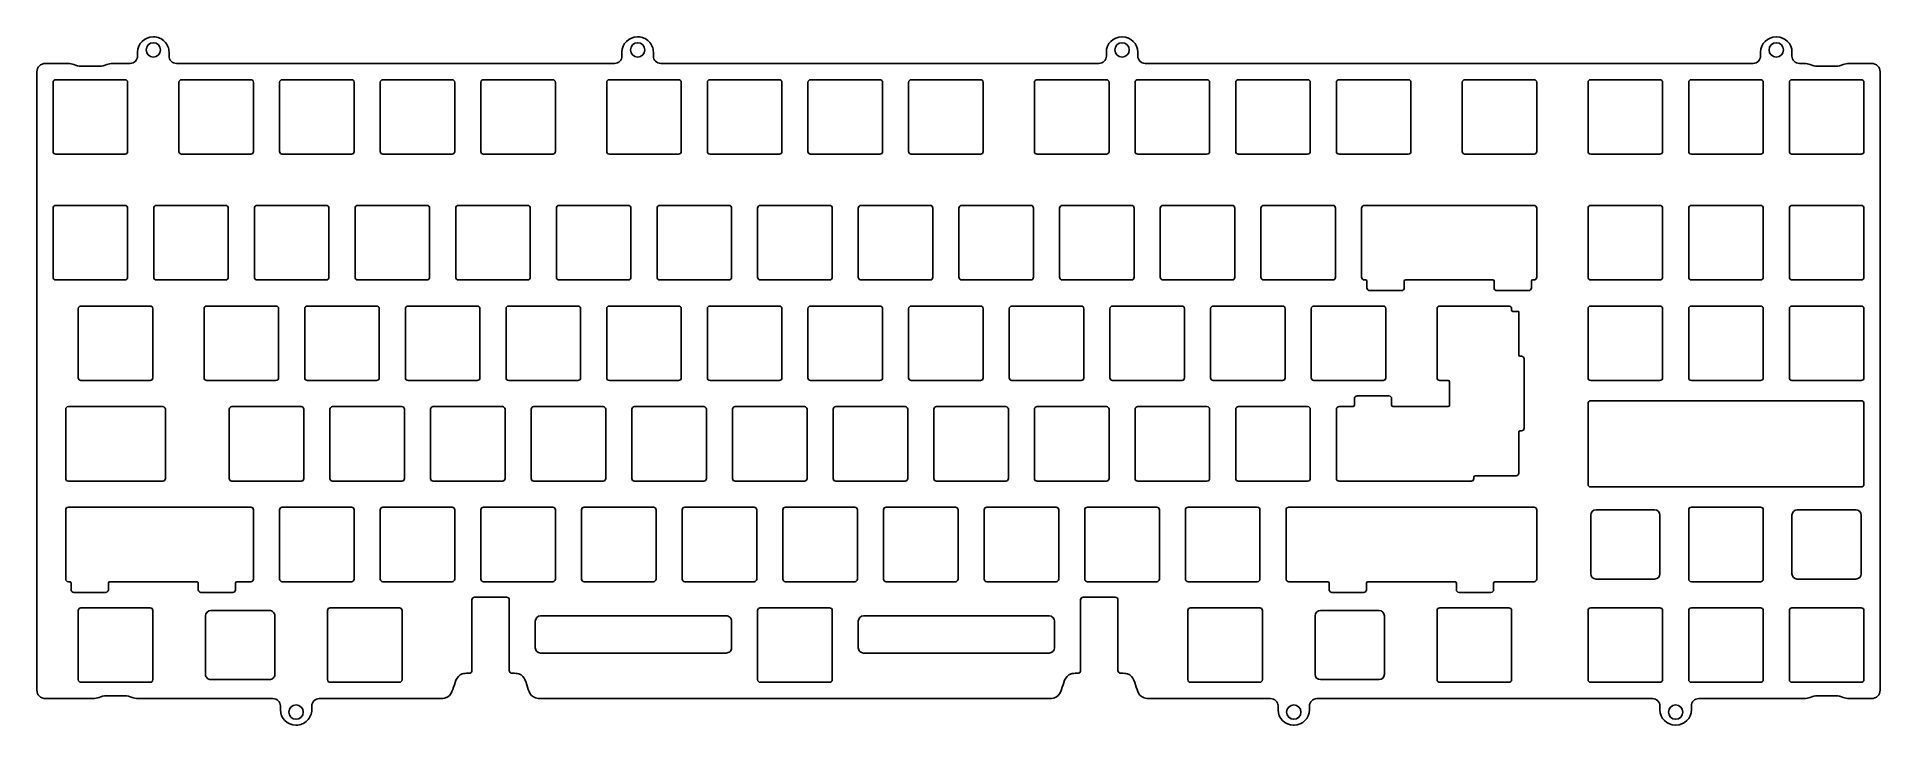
# Model space of a CAD drawing. Extents: x -30 to 316, y -117 to 12.
import ezdxf

# ---------------------------------------------------------------- set-up
doc = ezdxf.new("R2010")
doc.units = 0
doc.layers.add('BLACK', color=7, linetype='CONTINUOUS')

msp = doc.modelspace()

# ---------------------------------------------------------------- linework, layer by layer
at = {"layer": 'BLACK', "linetype": 'CONTINUOUS'}
for p, q in [((-8.2875, 11.925), (-8.1875, 11.925)), ((82.6688, 11.925), (82.7687, 11.925)), ((173.625, 11.925), (173.725, 11.925)), ((296.475, 11.925), (296.575, 11.925)), ((-28.5, 6.925), (-24.2676, 6.925)), ((-15.8324, 6.925), (-12.5875, 6.925)), ((-11.1875, 8.325), (-11.1875, 9.025)), ((-5.2875, 9.025), (-5.2875, 8.325)), ((-3.8875, 6.925), (78.3687, 6.925)), ((79.7687, 8.325), (79.7687, 9.025)), ((85.6688, 9.025), (85.6688, 8.325)), ((87.0687, 6.925), (169.325, 6.925)), ((170.725, 8.325), (170.725, 9.025)), ((176.625, 9.025), (176.625, 8.325)), ((178.025, 6.925), (292.175, 6.925)), ((293.575, 8.325), (293.575, 9.025)), ((299.475, 9.025), (299.475, 8.325)), ((300.875, 6.925), (301.757, 6.925)), ((310.193, 6.925), (314.425, 6.925)), ((-30.1, -110.8), (-30.1, 5.325)), ((-13.55, 3.875), (-26.55, 3.875)), ((-18.3124, 6.425), (-21.7876, 6.425)), ((10.075, 3.875), (-2.925, 3.875)), ((28.975, 3.875), (15.975, 3.875)), ((47.875, 3.875), (34.875, 3.875)), ((66.775, 3.875), (53.775, 3.875)), ((90.4, 3.875), (77.4, 3.875)), ((109.3, 3.875), (96.3, 3.875)), ((128.2, 3.875), (115.2, 3.875)), ((147.1, 3.875), (134.1, 3.875)), ((170.725, 3.875), (157.725, 3.875)), ((189.625, 3.875), (176.625, 3.875)), ((208.525, 3.875), (195.525, 3.875)), ((227.425, 3.875), (214.425, 3.875)), ((251.05, 3.875), (238.05, 3.875)), ((274.675, 3.875), (261.675, 3.875)), ((293.575, 3.875), (280.575, 3.875)), ((312.475, 3.875), (299.475, 3.875)), ((307.713, 6.425), (304.237, 6.425)), ((316.025, 5.325), (316.025, -110.8)), ((-27.05, 3.375), (-27.05, -9.625)), ((-13.05, -9.625), (-13.05, 3.375)), ((-3.425, 3.375), (-3.425, -9.625)), ((10.575, -9.625), (10.575, 3.375)), ((15.475, 3.375), (15.475, -9.625)), ((29.475, -9.625), (29.475, 3.375)), ((34.375, 3.375), (34.375, -9.625)), ((48.375, -9.625), (48.375, 3.375)), ((53.275, 3.375), (53.275, -9.625)), ((67.275, -9.625), (67.275, 3.375)), ((76.9, 3.375), (76.9, -9.625)), ((90.9, -9.625), (90.9, 3.375)), ((95.8, 3.375), (95.8, -9.625)), ((109.8, -9.625), (109.8, 3.375)), ((114.7, 3.375), (114.7, -9.625)), ((128.7, -9.625), (128.7, 3.375)), ((133.6, 3.375), (133.6, -9.625)), ((147.6, -9.625), (147.6, 3.375)), ((157.225, 3.375), (157.225, -9.625)), ((171.225, -9.625), (171.225, 3.375)), ((176.125, 3.375), (176.125, -9.625)), ((190.125, -9.625), (190.125, 3.375)), ((195.025, 3.375), (195.025, -9.625)), ((209.025, -9.625), (209.025, 3.375)), ((213.925, 3.375), (213.925, -9.625)), ((227.925, -9.625), (227.925, 3.375)), ((237.55, 3.375), (237.55, -9.625)), ((251.55, -9.625), (251.55, 3.375)), ((261.175, 3.375), (261.175, -9.625)), ((275.175, -9.625), (275.175, 3.375)), ((280.075, 3.375), (280.075, -9.625)), ((294.075, -9.625), (294.075, 3.375)), ((298.975, 3.375), (298.975, -9.625)), ((312.975, -9.625), (312.975, 3.375)), ((-26.55, -10.125), (-13.55, -10.125)), ((-2.925, -10.125), (10.075, -10.125)), ((15.975, -10.125), (28.975, -10.125)), ((34.875, -10.125), (47.875, -10.125)), ((53.775, -10.125), (66.775, -10.125)), ((77.4, -10.125), (90.4, -10.125)), ((96.3, -10.125), (109.3, -10.125)), ((115.2, -10.125), (128.2, -10.125)), ((134.1, -10.125), (147.1, -10.125)), ((157.725, -10.125), (170.725, -10.125)), ((176.625, -10.125), (189.625, -10.125)), ((195.525, -10.125), (208.525, -10.125)), ((214.425, -10.125), (227.425, -10.125)), ((238.05, -10.125), (251.05, -10.125)), ((261.675, -10.125), (274.675, -10.125)), ((280.575, -10.125), (293.575, -10.125)), ((299.475, -10.125), (312.475, -10.125)), ((-27.05, -20.25), (-27.05, -33.25)), ((-13.55, -19.75), (-26.55, -19.75)), ((-13.05, -33.25), (-13.05, -20.25)), ((-8.15, -20.25), (-8.15, -33.25)), ((5.35, -19.75), (-7.65, -19.75)), ((5.85, -33.25), (5.85, -20.25)), ((10.75, -20.25), (10.75, -33.25)), ((24.25, -19.75), (11.25, -19.75)), ((24.75, -33.25), (24.75, -20.25)), ((29.65, -20.25), (29.65, -33.25)), ((43.15, -19.75), (30.15, -19.75)), ((43.65, -33.25), (43.65, -20.25)), ((48.55, -20.25), (48.55, -33.25)), ((62.05, -19.75), (49.05, -19.75)), ((62.55, -33.25), (62.55, -20.25)), ((67.45, -20.25), (67.45, -33.25)), ((80.95, -19.75), (67.95, -19.75)), ((81.45, -33.25), (81.45, -20.25)), ((86.35, -20.25), (86.35, -33.25)), ((99.85, -19.75), (86.85, -19.75)), ((100.35, -33.25), (100.35, -20.25)), ((105.25, -20.25), (105.25, -33.25)), ((118.75, -19.75), (105.75, -19.75)), ((119.25, -33.25), (119.25, -20.25)), ((124.15, -20.25), (124.15, -33.25)), ((137.65, -19.75), (124.65, -19.75)), ((138.15, -33.25), (138.15, -20.25)), ((143.05, -20.25), (143.05, -33.25)), ((156.55, -19.75), (143.55, -19.75)), ((157.05, -33.25), (157.05, -20.25)), ((161.95, -20.25), (161.95, -33.25)), ((175.45, -19.75), (162.45, -19.75)), ((175.95, -33.25), (175.95, -20.25)), ((180.85, -20.25), (180.85, -33.25)), ((194.35, -19.75), (181.35, -19.75)), ((194.85, -33.25), (194.85, -20.25)), ((199.75, -20.25), (199.75, -33.25)), ((213.25, -19.75), (200.25, -19.75)), ((213.75, -33.25), (213.75, -20.25)), ((218.65, -20.25), (218.65, -33.25)), ((251.05, -19.75), (219.15, -19.75)), ((251.55, -20.25), (251.55, -33.25)), ((261.175, -20.25), (261.175, -33.25)), ((274.675, -19.75), (261.675, -19.75)), ((275.175, -33.25), (275.175, -20.25)), ((280.075, -20.25), (280.075, -33.25)), ((293.575, -19.75), (280.575, -19.75)), ((294.075, -33.25), (294.075, -20.25)), ((298.975, -20.25), (298.975, -33.25)), ((312.475, -19.75), (299.475, -19.75)), ((312.975, -33.25), (312.975, -20.25)), ((-26.55, -33.75), (-13.55, -33.75)), ((-7.65, -33.75), (5.35, -33.75)), ((11.25, -33.75), (24.25, -33.75)), ((30.15, -33.75), (43.15, -33.75)), ((49.05, -33.75), (62.05, -33.75)), ((67.95, -33.75), (80.95, -33.75)), ((86.85, -33.75), (99.85, -33.75)), ((105.75, -33.75), (118.75, -33.75)), ((124.65, -33.75), (137.65, -33.75)), ((143.55, -33.75), (156.55, -33.75)), ((162.45, -33.75), (175.45, -33.75)), ((181.35, -33.75), (194.35, -33.75)), ((200.25, -33.75), (213.25, -33.75)), ((219.15, -33.75), (219.412, -33.75)), ((219.662, -34), (219.662, -35.25)), ((226.662, -34), (226.662, -35.25)), ((226.912, -33.75), (243.288, -33.75)), ((243.538, -34), (243.538, -35.25)), ((250.538, -34), (250.538, -35.25)), ((250.788, -33.75), (251.05, -33.75)), ((261.675, -33.75), (274.675, -33.75)), ((280.575, -33.75), (293.575, -33.75)), ((299.475, -33.75), (312.475, -33.75)), ((220.162, -35.75), (226.162, -35.75)), ((244.038, -35.75), (250.038, -35.75)), ((-22.325, -39.15), (-22.325, -52.15)), ((-8.825, -38.65), (-21.825, -38.65)), ((-8.325, -52.15), (-8.325, -39.15)), ((1.3, -39.15), (1.3, -52.15)), ((14.8, -38.65), (1.8, -38.65)), ((15.3, -52.15), (15.3, -39.15)), ((20.2, -39.15), (20.2, -52.15)), ((33.7, -38.65), (20.7, -38.65)), ((34.2, -52.15), (34.2, -39.15)), ((39.1, -39.15), (39.1, -52.15)), ((52.6, -38.65), (39.6, -38.65)), ((53.1, -52.15), (53.1, -39.15)), ((58, -39.15), (58, -52.15)), ((71.5, -38.65), (58.5, -38.65)), ((72, -52.15), (72, -39.15)), ((76.9, -39.15), (76.9, -52.15)), ((90.4, -38.65), (77.4, -38.65)), ((90.9, -52.15), (90.9, -39.15)), ((95.8, -39.15), (95.8, -52.15)), ((109.3, -38.65), (96.3, -38.65)), ((109.8, -52.15), (109.8, -39.15)), ((114.7, -39.15), (114.7, -52.15)), ((128.2, -38.65), (115.2, -38.65)), ((128.7, -52.15), (128.7, -39.15)), ((133.6, -39.15), (133.6, -52.15)), ((147.1, -38.65), (134.1, -38.65)), ((147.6, -52.15), (147.6, -39.15)), ((152.5, -39.15), (152.5, -52.15)), ((166, -38.65), (153, -38.65)), ((166.5, -52.15), (166.5, -39.15)), ((171.4, -39.15), (171.4, -52.15)), ((184.9, -38.65), (171.9, -38.65)), ((185.4, -52.15), (185.4, -39.15)), ((190.3, -39.15), (190.3, -52.15)), ((203.8, -38.65), (190.8, -38.65)), ((204.3, -52.15), (204.3, -39.15)), ((209.2, -39.15), (209.2, -52.15)), ((222.7, -38.65), (209.7, -38.65)), ((223.2, -52.15), (223.2, -39.15)), ((232.825, -39.15), (232.825, -52.15)), ((246.325, -38.65), (233.325, -38.65)), ((246.825, -39.412), (246.825, -39.15)), ((248.188, -39.662), (247.075, -39.662)), ((248.188, -47.85), (248.188, -39.662)), ((261.175, -39.15), (261.175, -52.15)), ((274.675, -38.65), (261.675, -38.65)), ((275.175, -52.15), (275.175, -39.15)), ((280.075, -39.15), (280.075, -52.15)), ((293.575, -38.65), (280.575, -38.65)), ((294.075, -52.15), (294.075, -39.15)), ((298.975, -39.15), (298.975, -52.15)), ((312.475, -38.65), (299.475, -38.65)), ((312.975, -52.15), (312.975, -39.15)), ((248.688, -48.1), (248.438, -48.1)), ((249.188, -61.6), (249.188, -48.6)), ((-21.825, -52.65), (-8.825, -52.65)), ((1.8, -52.65), (14.8, -52.65)), ((20.7, -52.65), (33.7, -52.65)), ((39.6, -52.65), (52.6, -52.65)), ((58.5, -52.65), (71.5, -52.65)), ((77.4, -52.65), (90.4, -52.65)), ((96.3, -52.65), (109.3, -52.65)), ((115.2, -52.65), (128.2, -52.65)), ((134.1, -52.65), (147.1, -52.65)), ((153, -52.65), (166, -52.65)), ((171.9, -52.65), (184.9, -52.65)), ((190.8, -52.65), (203.8, -52.65)), ((209.7, -52.65), (222.7, -52.65)), ((233.325, -52.65), (234.938, -52.65)), ((235.188, -52.9), (235.188, -57.3)), ((261.675, -52.65), (274.675, -52.65)), ((280.575, -52.65), (293.575, -52.65)), ((299.475, -52.65), (312.475, -52.65)), ((-24.6875, -58.05), (-24.6875, -71.05)), ((-6.4625, -57.55), (-24.1875, -57.55)), ((-5.9625, -71.05), (-5.9625, -58.05)), ((6.025, -58.05), (6.025, -71.05)), ((19.525, -57.55), (6.525, -57.55)), ((20.025, -71.05), (20.025, -58.05)), ((24.925, -58.05), (24.925, -71.05)), ((38.425, -57.55), (25.425, -57.55)), ((38.925, -71.05), (38.925, -58.05)), ((43.825, -58.05), (43.825, -71.05)), ((57.325, -57.55), (44.325, -57.55)), ((57.825, -71.05), (57.825, -58.05)), ((62.725, -58.05), (62.725, -71.05)), ((76.225, -57.55), (63.225, -57.55)), ((76.725, -71.05), (76.725, -58.05)), ((81.625, -58.05), (81.625, -71.05)), ((95.125, -57.55), (82.125, -57.55)), ((95.625, -71.05), (95.625, -58.05)), ((100.525, -58.05), (100.525, -71.05)), ((114.025, -57.55), (101.025, -57.55)), ((114.525, -71.05), (114.525, -58.05)), ((119.425, -58.05), (119.425, -71.05)), ((132.925, -57.55), (119.925, -57.55)), ((133.425, -71.05), (133.425, -58.05)), ((138.325, -58.05), (138.325, -71.05)), ((151.825, -57.55), (138.825, -57.55)), ((152.325, -71.05), (152.325, -58.05)), ((157.225, -58.05), (157.225, -71.05)), ((170.725, -57.55), (157.725, -57.55)), ((171.225, -71.05), (171.225, -58.05)), ((176.125, -58.05), (176.125, -71.05)), ((189.625, -57.55), (176.625, -57.55)), ((190.125, -71.05), (190.125, -58.05)), ((195.025, -58.05), (195.025, -71.05)), ((208.525, -57.55), (195.525, -57.55)), ((209.025, -71.05), (209.025, -58.05)), ((213.925, -58.05), (213.925, -71.05)), ((217.049, -57.55), (214.425, -57.55)), ((217.299, -57.3), (217.299, -56.05)), ((223.799, -55.55), (217.799, -55.55)), ((224.299, -57.3), (224.299, -56.05)), ((234.938, -57.55), (224.549, -57.55)), ((261.175, -56.95), (261.175, -72.15)), ((261.675, -56.45), (312.475, -56.45)), ((312.975, -56.95), (312.975, -72.15)), ((248.438, -62.1), (248.688, -62.1)), ((248.188, -70.038), (248.188, -62.35)), ((-24.1875, -71.55), (-6.4625, -71.55)), ((6.525, -71.55), (19.525, -71.55)), ((25.425, -71.55), (38.425, -71.55)), ((44.325, -71.55), (57.325, -71.55)), ((63.225, -71.55), (76.225, -71.55)), ((82.125, -71.55), (95.125, -71.55)), ((101.025, -71.55), (114.025, -71.55)), ((119.925, -71.55), (132.925, -71.55)), ((138.825, -71.55), (151.825, -71.55)), ((157.725, -71.55), (170.725, -71.55)), ((176.625, -71.55), (189.625, -71.55)), ((195.525, -71.55), (208.525, -71.55)), ((214.425, -71.55), (239.237, -71.55)), ((239.737, -71.05), (239.737, -70.8)), ((247.675, -70.55), (239.987, -70.55)), ((261.675, -72.65), (312.475, -72.65)), ((-24.6875, -76.95), (-24.6875, -89.95)), ((10.075, -76.45), (-24.1875, -76.45)), ((10.575, -89.95), (10.575, -76.95)), ((15.475, -76.95), (15.475, -89.95)), ((28.975, -76.45), (15.975, -76.45)), ((29.475, -89.95), (29.475, -76.95)), ((34.375, -76.95), (34.375, -89.95)), ((47.875, -76.45), (34.875, -76.45)), ((48.375, -89.95), (48.375, -76.95)), ((53.275, -76.95), (53.275, -89.95)), ((66.775, -76.45), (53.775, -76.45)), ((67.275, -89.95), (67.275, -76.95)), ((72.175, -76.95), (72.175, -89.95)), ((85.675, -76.45), (72.675, -76.45)), ((86.175, -89.95), (86.175, -76.95)), ((91.075, -76.95), (91.075, -89.95)), ((104.575, -76.45), (91.575, -76.45)), ((105.075, -89.95), (105.075, -76.95)), ((109.975, -76.95), (109.975, -89.95)), ((123.475, -76.45), (110.475, -76.45)), ((123.975, -89.95), (123.975, -76.95)), ((128.875, -76.95), (128.875, -89.95)), ((142.375, -76.45), (129.375, -76.45)), ((142.875, -89.95), (142.875, -76.95)), ((147.775, -76.95), (147.775, -89.95)), ((161.275, -76.45), (148.275, -76.45)), ((161.775, -89.95), (161.775, -76.95)), ((166.675, -76.95), (166.675, -89.95)), ((180.175, -76.45), (167.175, -76.45)), ((180.675, -89.95), (180.675, -76.95)), ((185.575, -76.95), (185.575, -89.95)), ((199.075, -76.45), (186.075, -76.45)), ((199.575, -89.95), (199.575, -76.95)), ((204.475, -76.95), (204.475, -89.95)), ((204.975, -76.45), (251.05, -76.45)), ((251.55, -76.95), (251.55, -89.95)), ((261.675, -77.95), (261.675, -88.95)), ((273.675, -76.95), (262.675, -76.95)), ((274.675, -77.95), (274.675, -88.95)), ((280.075, -76.95), (280.075, -89.95)), ((293.575, -76.45), (280.575, -76.45)), ((294.075, -89.95), (294.075, -76.95)), ((299.475, -77.95), (299.475, -88.95)), ((311.475, -76.95), (300.475, -76.95)), ((312.475, -77.95), (312.475, -88.95)), ((273.675, -89.95), (262.675, -89.95)), ((311.475, -89.95), (300.475, -89.95)), ((-24.1875, -90.45), (-23.9255, -90.45)), ((-23.6755, -90.7), (-23.6755, -91.95)), ((-23.1755, -92.45), (-17.1755, -92.45)), ((-16.6755, -90.7), (-16.6755, -91.95)), ((-16.4255, -90.45), (-0.0495, -90.45)), ((0.2005, -90.7), (0.2005, -91.95)), ((0.7005, -92.45), (6.7005, -92.45)), ((7.2005, -90.7), (7.2005, -91.95)), ((7.4505, -90.45), (10.075, -90.45)), ((15.975, -90.45), (28.975, -90.45)), ((34.875, -90.45), (47.875, -90.45)), ((58.1, -93.35), (52.1, -93.35)), ((53.775, -90.45), (66.775, -90.45)), ((72.675, -90.45), (85.675, -90.45)), ((91.575, -90.45), (104.575, -90.45)), ((110.475, -90.45), (123.475, -90.45)), ((129.375, -90.45), (142.375, -90.45)), ((148.275, -90.45), (161.275, -90.45)), ((172.4, -93.35), (166.4, -93.35)), ((167.175, -90.45), (180.175, -90.45)), ((186.075, -90.45), (199.075, -90.45)), ((204.975, -90.45), (212.325, -90.45)), ((212.575, -90.7), (212.575, -91.95)), ((213.075, -92.45), (219.075, -92.45)), ((219.575, -90.7), (219.575, -91.95)), ((219.825, -90.45), (236.2, -90.45)), ((236.45, -90.7), (236.45, -91.95)), ((236.95, -92.45), (242.95, -92.45)), ((243.45, -90.7), (243.45, -91.95)), ((243.7, -90.45), (251.05, -90.45)), ((280.575, -90.45), (293.575, -90.45)), ((-22.325, -95.85), (-22.325, -108.85)), ((-8.825, -95.35), (-21.825, -95.35)), ((-8.325, -108.85), (-8.325, -95.85)), ((1.575, -96.85), (1.575, -107.85)), ((2.575, -95.85), (13.575, -95.85)), ((14.575, -96.85), (14.575, -107.85)), ((24.475, -95.85), (24.475, -108.85)), ((37.975, -95.35), (24.975, -95.35)), ((38.475, -108.85), (38.475, -95.85)), ((51.6, -107.15), (51.6, -93.85)), ((58.6, -107.15), (58.6, -93.85)), ((64.5, -96.85), (99.35, -96.85)), ((105.25, -95.85), (105.25, -108.85)), ((118.75, -95.35), (105.75, -95.35)), ((119.25, -108.85), (119.25, -95.85)), ((160, -96.85), (125.15, -96.85)), ((165.9, -107.15), (165.9, -93.85)), ((172.9, -107.15), (172.9, -93.85)), ((186.025, -95.85), (186.025, -108.85)), ((199.525, -95.35), (186.525, -95.35)), ((200.025, -108.85), (200.025, -95.85)), ((209.925, -96.85), (209.925, -107.85)), ((210.925, -95.85), (221.925, -95.85)), ((222.925, -96.85), (222.925, -107.85)), ((232.825, -95.85), (232.825, -108.85)), ((246.325, -95.35), (233.325, -95.35)), ((246.825, -108.85), (246.825, -95.85)), ((261.175, -95.85), (261.175, -108.85)), ((274.675, -95.35), (261.675, -95.35)), ((275.175, -108.85), (275.175, -95.85)), ((280.075, -95.85), (280.075, -108.85)), ((293.575, -95.35), (280.575, -95.35)), ((294.075, -108.85), (294.075, -95.85)), ((298.975, -95.85), (298.975, -108.85)), ((312.475, -95.35), (299.475, -95.35)), ((312.975, -108.85), (312.975, -95.85)), ((63.5, -97.85), (63.5, -102.85)), ((100.35, -97.85), (100.35, -102.85)), ((124.15, -97.85), (124.15, -102.85)), ((161, -97.85), (161, -102.85)), ((64.5, -103.85), (99.35, -103.85)), ((160, -103.85), (125.15, -103.85)), ((-21.825, -109.35), (-8.825, -109.35)), ((2.575, -108.85), (13.575, -108.85)), ((24.975, -109.35), (37.975, -109.35)), ((47.8529, -111.102), (48.0171, -110.685)), ((48.0171, -110.685), (48.1583, -110.247)), ((48.1583, -110.247), (48.2917, -109.803)), ((48.2917, -109.803), (48.4329, -109.365)), ((48.4329, -109.365), (48.5971, -108.948)), ((48.5971, -108.948), (48.7998, -108.566)), ((48.7998, -108.566), (49.0563, -108.232)), ((49.0563, -108.232), (49.382, -107.962)), ((49.382, -107.962), (49.7923, -107.767)), ((49.7923, -107.767), (50.034, -107.703)), ((50.034, -107.703), (50.3026, -107.664)), ((50.3026, -107.664), (50.6, -107.65)), ((50.6, -107.65), (51.1, -107.65)), ((59.1, -107.65), (59.6, -107.65)), ((59.8974, -107.664), (59.6, -107.65)), ((60.166, -107.703), (59.8974, -107.664)), ((60.4077, -107.767), (60.166, -107.703)), ((60.818, -107.962), (60.4077, -107.767)), ((61.1437, -108.232), (60.818, -107.962)), ((61.4002, -108.566), (61.1437, -108.232)), ((61.6029, -108.948), (61.4002, -108.566)), ((61.7671, -109.365), (61.6029, -108.948)), ((61.9083, -109.803), (61.7671, -109.365)), ((62.0417, -110.247), (61.9083, -109.803)), ((62.1829, -110.685), (62.0417, -110.247)), ((62.3471, -111.102), (62.1829, -110.685)), ((105.75, -109.35), (118.75, -109.35)), ((162.153, -111.102), (162.317, -110.685)), ((162.317, -110.685), (162.458, -110.247)), ((162.458, -110.247), (162.592, -109.803)), ((162.592, -109.803), (162.733, -109.365)), ((162.733, -109.365), (162.897, -108.948)), ((162.897, -108.948), (163.1, -108.566)), ((163.1, -108.566), (163.356, -108.232)), ((163.356, -108.232), (163.682, -107.962)), ((163.682, -107.962), (164.092, -107.767)), ((164.092, -107.767), (164.334, -107.703)), ((164.334, -107.703), (164.603, -107.664)), ((164.603, -107.664), (164.9, -107.65)), ((165.4, -107.65), (164.9, -107.65)), ((173.9, -107.65), (173.4, -107.65)), ((174.197, -107.664), (173.9, -107.65)), ((174.466, -107.703), (174.197, -107.664)), ((174.708, -107.767), (174.466, -107.703)), ((175.118, -107.962), (174.708, -107.767)), ((175.444, -108.232), (175.118, -107.962)), ((175.7, -108.566), (175.444, -108.232)), ((175.903, -108.948), (175.7, -108.566)), ((176.067, -109.365), (175.903, -108.948)), ((176.208, -109.803), (176.067, -109.365)), ((176.342, -110.247), (176.208, -109.803)), ((176.483, -110.685), (176.342, -110.247)), ((176.647, -111.102), (176.483, -110.685)), ((186.525, -109.35), (199.525, -109.35)), ((210.925, -108.85), (221.925, -108.85)), ((233.325, -109.35), (246.325, -109.35)), ((261.675, -109.35), (274.675, -109.35)), ((280.575, -109.35), (293.575, -109.35)), ((299.475, -109.35), (312.475, -109.35)), ((-19.5426, -112.4), (-28.5, -112.4)), ((-17.0626, -111.9), (-13.5874, -111.9)), ((14.225, -112.4), (-11.1074, -112.4)), ((15.625, -114.5), (15.625, -113.8)), ((21.525, -113.8), (21.525, -114.5)), ((45.85, -112.4), (22.925, -112.4)), ((45.85, -112.4), (46.1474, -112.386)), ((46.1474, -112.386), (46.416, -112.347)), ((46.416, -112.347), (46.6577, -112.283)), ((46.6577, -112.283), (47.068, -112.088)), ((47.068, -112.088), (47.3937, -111.818)), ((47.3937, -111.818), (47.6502, -111.484)), ((47.6502, -111.484), (47.8529, -111.102)), ((62.5498, -111.484), (62.3471, -111.102)), ((62.8063, -111.818), (62.5498, -111.484)), ((63.132, -112.088), (62.8063, -111.818)), ((63.5423, -112.283), (63.132, -112.088)), ((63.784, -112.347), (63.5423, -112.283)), ((64.0526, -112.386), (63.784, -112.347)), ((64.35, -112.4), (64.0526, -112.386)), ((160.15, -112.4), (64.35, -112.4)), ((160.15, -112.4), (160.447, -112.386)), ((160.447, -112.386), (160.716, -112.347)), ((160.716, -112.347), (160.958, -112.283)), ((160.958, -112.283), (161.368, -112.088)), ((161.368, -112.088), (161.694, -111.818)), ((161.694, -111.818), (161.95, -111.484)), ((161.95, -111.484), (162.153, -111.102)), ((176.85, -111.484), (176.647, -111.102)), ((177.106, -111.818), (176.85, -111.484)), ((177.432, -112.088), (177.106, -111.818)), ((177.842, -112.283), (177.432, -112.088)), ((178.084, -112.347), (177.842, -112.283)), ((178.353, -112.386), (178.084, -112.347)), ((178.65, -112.4), (178.353, -112.386)), ((201.575, -112.4), (178.65, -112.4)), ((202.975, -114.5), (202.975, -113.8)), ((208.875, -113.8), (208.875, -114.5)), ((273.275, -112.4), (210.275, -112.4)), ((274.675, -114.5), (274.675, -113.8)), ((280.575, -113.8), (280.575, -114.5)), ((301.757, -112.4), (281.975, -112.4)), ((304.237, -111.9), (307.713, -111.9)), ((314.425, -112.4), (310.193, -112.4)), ((18.625, -117.4), (18.525, -117.4)), ((205.975, -117.4), (205.875, -117.4)), ((277.675, -117.4), (277.575, -117.4))]:
    msp.add_line(p, q, dxfattribs=at)
at = {"layer": 'BLACK'}
for centre in [(-8.2375, 9.475), (82.7188, 9.475), (173.675, 9.475), (296.525, 9.475), (18.575, -114.95), (205.925, -114.95), (277.625, -114.95)]:
    msp.add_circle(centre, 1.35, dxfattribs=at)
for centre, radius, start, end in [((-8.2875, 9.025), 2.9, -270, -180), ((-8.1875, 9.025), 2.9, -0.00002, 90), ((82.6687, 9.025), 2.9, -270, -180), ((82.7688, 9.025), 2.9, -0.00002, 90), ((173.625, 9.025), 2.9, 90, 180), ((173.725, 9.025), 2.9, 0, 90), ((296.475, 9.025), 2.9, 90, 180), ((296.575, 9.025), 2.9, 0, 90), ((-28.5, 5.325), 1.6, -270, -180), ((-24.2676, 4.025), 2.9, 67.2019, 89.9999), ((-15.8324, 4.025), 2.9, 90.0001, 112.798), ((-12.5875, 8.325), 1.4, -89.9999, -0.000082), ((-3.8875, 8.325), 1.4, -180, -90.0001), ((78.3687, 8.325), 1.4, -89.9999, -0.000082), ((87.0688, 8.325), 1.4, -180, -90.0001), ((169.325, 8.325), 1.4, -90, 0), ((178.025, 8.325), 1.4, -180, -90), ((292.175, 8.325), 1.4, -90, 0), ((300.875, 8.325), 1.4, -180, -90), ((301.757, 4.025), 2.9, 67.201, 89.9991), ((310.193, 4.025), 2.9, 90.0009, 112.799), ((314.425, 5.325), 1.6, 0, 90), ((-26.55, 3.375), 0.5, 90.0001, 180), ((-21.7876, 9.925), 3.5, -112.798, -90), ((-18.3124, 9.925), 3.5, -90, -67.2018), ((-13.55, 3.375), 0.5, 0.000115, 89.9999), ((-2.925, 3.375), 0.5, 90.0001, 180), ((10.075, 3.375), 0.5, 0.000115, 89.9999), ((15.975, 3.375), 0.5, 90.0001, 180), ((28.975, 3.375), 0.5, 0.000115, 89.9999), ((34.875, 3.375), 0.5, 90.0001, 180), ((47.875, 3.375), 0.5, 0.000115, 89.9999), ((53.775, 3.375), 0.5, 90.0001, 180), ((66.775, 3.375), 0.5, 0.000115, 89.9999), ((77.4, 3.375), 0.5, 90.0001, 180), ((90.4, 3.375), 0.5, 0.000115, 89.9999), ((96.3, 3.375), 0.5, 90.0001, 180), ((109.3, 3.375), 0.5, 0.000115, 89.9999), ((115.2, 3.375), 0.5, 90.0001, 180), ((128.2, 3.375), 0.5, 0.000115, 89.9999), ((134.1, 3.375), 0.5, 90.0001, 180), ((147.1, 3.375), 0.5, 0, 90), ((157.725, 3.375), 0.5, 90, 180), ((170.725, 3.375), 0.5, 0, 90), ((176.625, 3.375), 0.5, 90, 180), ((189.625, 3.375), 0.5, 0, 90), ((195.525, 3.375), 0.5, 90, 180), ((208.525, 3.375), 0.5, 0, 90), ((214.425, 3.375), 0.5, 90, 180), ((227.425, 3.375), 0.5, 0, 90), ((238.05, 3.375), 0.5, 90, 180), ((251.05, 3.375), 0.5, 0, 90), ((261.675, 3.375), 0.5, 90, 180), ((274.675, 3.375), 0.5, 0, 90), ((280.575, 3.375), 0.5, 90, 180), ((293.575, 3.375), 0.5, 0, 90), ((299.475, 3.375), 0.5, 90, 180), ((304.237, 9.925), 3.5, -112.799, -90.0006), ((307.713, 9.925), 3.5, -89.9994, -67.2012), ((312.475, 3.375), 0.5, 0, 90), ((-26.55, -9.625), 0.5, -180, -90.0001), ((-13.55, -9.625), 0.5, -89.9999, -0.000115), ((-2.925, -9.625), 0.5, -180, -90.0001), ((10.075, -9.625), 0.5, -89.9999, -0.000115), ((15.975, -9.625), 0.5, -180, -90.0001), ((28.975, -9.625), 0.5, -89.9999, -0.000115), ((34.875, -9.625), 0.5, -180, -90.0001), ((47.875, -9.625), 0.5, -89.9999, -0.000115), ((53.775, -9.625), 0.5, -180, -90.0001), ((66.775, -9.625), 0.5, -89.9999, -0.000115), ((77.4, -9.625), 0.5, -180, -90.0001), ((90.4, -9.625), 0.5, -89.9999, -0.000115), ((96.3, -9.625), 0.5, -180, -90.0001), ((109.3, -9.625), 0.5, -89.9999, -0.000115), ((115.2, -9.625), 0.5, -180, -90.0001), ((128.2, -9.625), 0.5, -89.9999, -0.000115), ((134.1, -9.625), 0.5, -180, -90.0001), ((147.1, -9.625), 0.5, -90, 0), ((157.725, -9.625), 0.5, -180, -90), ((170.725, -9.625), 0.5, -90, 0), ((176.625, -9.625), 0.5, -180, -90), ((189.625, -9.625), 0.5, -90, 0), ((195.525, -9.625), 0.5, -180, -90), ((208.525, -9.625), 0.5, -90, 0), ((214.425, -9.625), 0.5, -180, -90), ((227.425, -9.625), 0.5, -90, 0), ((238.05, -9.625), 0.5, -180, -90), ((251.05, -9.625), 0.5, -90, 0), ((261.675, -9.625), 0.5, -180, -90), ((274.675, -9.625), 0.5, -90, 0), ((280.575, -9.625), 0.5, -180, -90), ((293.575, -9.625), 0.5, -90, 0), ((299.475, -9.625), 0.5, -180, -90), ((312.475, -9.625), 0.5, -90, 0), ((-26.55, -20.25), 0.5, 90.0001, 180), ((-13.55, -20.25), 0.5, 0.000115, 89.9999), ((-7.65, -20.25), 0.5, 90.0001, 180), ((5.35, -20.25), 0.5, 0.000115, 89.9999), ((11.25, -20.25), 0.5, 90.0001, 180), ((24.25, -20.25), 0.5, 0.000115, 89.9999), ((30.15, -20.25), 0.5, 90.0001, 180), ((43.15, -20.25), 0.5, 0.000115, 89.9999), ((49.05, -20.25), 0.5, 90.0001, 180), ((62.05, -20.25), 0.5, 0.000115, 89.9999), ((67.95, -20.25), 0.5, 90.0001, 180), ((80.95, -20.25), 0.5, 0.000115, 89.9999), ((86.85, -20.25), 0.5, 90.0001, 180), ((99.85, -20.25), 0.5, 0.000115, 89.9999), ((105.75, -20.25), 0.5, 90.0001, 180), ((118.75, -20.25), 0.5, 0.000115, 89.9999), ((124.65, -20.25), 0.5, 90.0001, 180), ((137.65, -20.25), 0.5, 0.000115, 89.9999), ((143.55, -20.25), 0.5, 90, 180), ((156.55, -20.25), 0.5, 0, 90), ((162.45, -20.25), 0.5, 90, 180), ((175.45, -20.25), 0.5, 0, 90), ((181.35, -20.25), 0.5, 90, 180), ((194.35, -20.25), 0.5, 0, 90), ((200.25, -20.25), 0.5, 90, 180), ((213.25, -20.25), 0.5, 0, 90), ((219.15, -20.25), 0.5, 90, 180), ((251.05, -20.25), 0.5, 0, 90), ((261.675, -20.25), 0.5, 90, 180), ((274.675, -20.25), 0.5, 0, 90), ((280.575, -20.25), 0.5, 90, 180), ((293.575, -20.25), 0.5, 0, 90), ((299.475, -20.25), 0.5, 90, 180), ((312.475, -20.25), 0.5, 0, 90), ((-26.55, -33.25), 0.5, -180, -90.0001), ((-13.55, -33.25), 0.5, -89.9999, -0.000115), ((-7.65, -33.25), 0.5, -180, -90.0001), ((5.35, -33.25), 0.5, -89.9999, -0.000115), ((11.25, -33.25), 0.5, -180, -90.0001), ((24.25, -33.25), 0.5, -89.9999, -0.000115), ((30.15, -33.25), 0.5, -180, -90.0001), ((43.15, -33.25), 0.5, -89.9999, -0.000115), ((49.05, -33.25), 0.5, -180, -90.0001), ((62.05, -33.25), 0.5, -89.9999, -0.000115), ((67.95, -33.25), 0.5, -180, -90.0001), ((80.95, -33.25), 0.5, -89.9999, -0.000115), ((86.85, -33.25), 0.5, -180, -90.0001), ((99.85, -33.25), 0.5, -89.9999, -0.000115), ((105.75, -33.25), 0.5, -180, -90.0001), ((118.75, -33.25), 0.5, -89.9999, -0.000115), ((124.65, -33.25), 0.5, -180, -90.0001), ((137.65, -33.25), 0.5, -89.9999, -0.000115), ((143.55, -33.25), 0.5, -180, -90), ((156.55, -33.25), 0.5, -90, 0), ((162.45, -33.25), 0.5, -180, -90), ((175.45, -33.25), 0.5, -90, 0), ((181.35, -33.25), 0.5, -180, -90), ((194.35, -33.25), 0.5, -90, 0), ((200.25, -33.25), 0.5, -180, -90), ((213.25, -33.25), 0.5, -90, 0), ((219.15, -33.25), 0.5, -180, -90), ((219.412, -34), 0.25, 0, 90), ((226.912, -34), 0.25, 90, 180), ((243.288, -34), 0.25, 0, 90), ((250.788, -34), 0.25, 90, 180), ((251.05, -33.25), 0.5, -90, 0), ((261.675, -33.25), 0.5, -180, -90), ((274.675, -33.25), 0.5, -90, 0), ((280.575, -33.25), 0.5, -180, -90), ((293.575, -33.25), 0.5, -90, 0), ((299.475, -33.25), 0.5, -180, -90), ((312.475, -33.25), 0.5, -90, 0), ((220.162, -35.25), 0.5, -180, -90), ((226.162, -35.25), 0.5, -90, 0), ((244.038, -35.25), 0.5, -180, -90), ((250.038, -35.25), 0.5, -90, 0), ((-21.825, -39.15), 0.5, 90.0001, 180), ((-8.825, -39.15), 0.5, 0.000115, 89.9999), ((1.8, -39.15), 0.5, 90.0001, 180), ((14.8, -39.15), 0.5, 0.000115, 89.9999), ((20.7, -39.15), 0.5, 90.0001, 180), ((33.7, -39.15), 0.5, 0.000115, 89.9999), ((39.6, -39.15), 0.5, 90.0001, 180), ((52.6, -39.15), 0.5, 0.000115, 89.9999), ((58.5, -39.15), 0.5, 90.0001, 180), ((71.5, -39.15), 0.5, 0.000115, 89.9999), ((77.4, -39.15), 0.5, 90.0001, 180), ((90.4, -39.15), 0.5, 0.000115, 89.9999), ((96.3, -39.15), 0.5, 90.0001, 180), ((109.3, -39.15), 0.5, 0.000115, 89.9999), ((115.2, -39.15), 0.5, 90.0001, 180), ((128.2, -39.15), 0.5, 0.000115, 89.9999), ((134.1, -39.15), 0.5, 90.0001, 180), ((147.1, -39.15), 0.5, 0, 90), ((153, -39.15), 0.5, 90, 180), ((166, -39.15), 0.5, 0, 90), ((171.9, -39.15), 0.5, 90, 180), ((184.9, -39.15), 0.5, 0, 90), ((190.8, -39.15), 0.5, 90, 180), ((203.8, -39.15), 0.5, 0, 90), ((209.7, -39.15), 0.5, 90, 180), ((222.7, -39.15), 0.5, 0, 90), ((233.325, -39.15), 0.5, 90, 180), ((246.325, -39.15), 0.5, 0, 90), ((247.075, -39.412), 0.25, -180, -90), ((261.675, -39.15), 0.5, 90, 180), ((274.675, -39.15), 0.5, 0, 90), ((280.575, -39.15), 0.5, 90, 180), ((293.575, -39.15), 0.5, 0, 90), ((299.475, -39.15), 0.5, 90, 180), ((312.475, -39.15), 0.5, 0, 90), ((248.438, -47.85), 0.25, -180, -90), ((248.688, -48.6), 0.5, 0, 90), ((-21.825, -52.15), 0.5, -180, -90.0001), ((-8.825, -52.15), 0.5, -89.9999, -0.000115), ((1.8, -52.15), 0.5, -180, -90.0001), ((14.8, -52.15), 0.5, -89.9999, -0.000115), ((20.7, -52.15), 0.5, -180, -90.0001), ((33.7, -52.15), 0.5, -89.9999, -0.000115), ((39.6, -52.15), 0.5, -180, -90.0001), ((52.6, -52.15), 0.5, -89.9999, -0.000115), ((58.5, -52.15), 0.5, -180, -90.0001), ((71.5, -52.15), 0.5, -89.9999, -0.000115), ((77.4, -52.15), 0.5, -180, -90.0001), ((90.4, -52.15), 0.5, -89.9999, -0.000115), ((96.3, -52.15), 0.5, -180, -90.0001), ((109.3, -52.15), 0.5, -89.9999, -0.000115), ((115.2, -52.15), 0.5, -180, -90.0001), ((128.2, -52.15), 0.5, -89.9999, -0.000115), ((134.1, -52.15), 0.5, -180, -90.0001), ((147.1, -52.15), 0.5, -90, 0), ((153, -52.15), 0.5, -180, -90), ((166, -52.15), 0.5, -90, 0), ((171.9, -52.15), 0.5, -180, -90), ((184.9, -52.15), 0.5, -90, 0), ((190.8, -52.15), 0.5, -180, -90), ((203.8, -52.15), 0.5, -90, 0), ((209.7, -52.15), 0.5, -180, -90), ((222.7, -52.15), 0.5, -90, 0), ((233.325, -52.15), 0.5, -180, -90), ((234.938, -52.9), 0.25, 0, 90), ((261.675, -52.15), 0.5, -180, -90), ((274.675, -52.15), 0.5, -90, 0), ((280.575, -52.15), 0.5, -180, -90), ((293.575, -52.15), 0.5, -90, 0), ((299.475, -52.15), 0.5, -180, -90), ((312.475, -52.15), 0.5, -90, 0), ((-24.1875, -58.05), 0.5, 90.0001, 180), ((-6.4625, -58.05), 0.5, 0.000115, 89.9999), ((6.525, -58.05), 0.5, 90.0001, 180), ((19.525, -58.05), 0.5, 0.000115, 89.9999), ((25.425, -58.05), 0.5, 90.0001, 180), ((38.425, -58.05), 0.5, 0.000115, 89.9999), ((44.325, -58.05), 0.5, 90.0001, 180), ((57.325, -58.05), 0.5, 0.000115, 89.9999), ((63.225, -58.05), 0.5, 90.0001, 180), ((76.225, -58.05), 0.5, 0.000115, 89.9999), ((82.125, -58.05), 0.5, 90.0001, 180), ((95.125, -58.05), 0.5, 0.000115, 89.9999), ((101.025, -58.05), 0.5, 90.0001, 180), ((114.025, -58.05), 0.5, 0.000115, 89.9999), ((119.925, -58.05), 0.5, 90.0001, 180), ((132.925, -58.05), 0.5, 0.000115, 89.9999), ((138.825, -58.05), 0.5, 90.0001, 180), ((151.825, -58.05), 0.5, 0, 90), ((157.725, -58.05), 0.5, 90, 180), ((170.725, -58.05), 0.5, 0, 90), ((176.625, -58.05), 0.5, 90, 180), ((189.625, -58.05), 0.5, 0, 90), ((195.525, -58.05), 0.5, 90, 180), ((208.525, -58.05), 0.5, 0, 90), ((214.425, -58.05), 0.5, 90, 180), ((217.049, -57.3), 0.25, -90, 0), ((217.799, -56.05), 0.5, 90, 180), ((223.799, -56.05), 0.5, 0, 90), ((224.549, -57.3), 0.25, -180, -90), ((234.938, -57.3), 0.25, -90, 0), ((261.675, -56.95), 0.5, 90, 180), ((312.475, -56.95), 0.5, 0, 90), ((248.438, -62.35), 0.25, 90, 180), ((248.688, -61.6), 0.5, -90, 0), ((-24.1875, -71.05), 0.5, -180, -90.0001), ((-6.4625, -71.05), 0.5, -89.9999, -0.000115), ((6.525, -71.05), 0.5, -180, -90.0001), ((19.525, -71.05), 0.5, -89.9999, -0.000115), ((25.425, -71.05), 0.5, -180, -90.0001), ((38.425, -71.05), 0.5, -89.9999, -0.000115), ((44.325, -71.05), 0.5, -180, -90.0001), ((57.325, -71.05), 0.5, -89.9999, -0.000115), ((63.225, -71.05), 0.5, -180, -90.0001), ((76.225, -71.05), 0.5, -89.9999, -0.000115), ((82.125, -71.05), 0.5, -180, -90.0001), ((95.125, -71.05), 0.5, -89.9999, -0.000115), ((101.025, -71.05), 0.5, -180, -90.0001), ((114.025, -71.05), 0.5, -89.9999, -0.000115), ((119.925, -71.05), 0.5, -180, -90.0001), ((132.925, -71.05), 0.5, -89.9999, -0.000115), ((138.825, -71.05), 0.5, -180, -90.0001), ((151.825, -71.05), 0.5, -90, 0), ((157.725, -71.05), 0.5, -180, -90), ((170.725, -71.05), 0.5, -90, 0), ((176.625, -71.05), 0.5, -180, -90), ((189.625, -71.05), 0.5, -90, 0), ((195.525, -71.05), 0.5, -180, -90), ((208.525, -71.05), 0.5, -90, 0), ((214.425, -71.05), 0.5, -180, -90), ((239.237, -71.05), 0.5, -90, 0), ((239.987, -70.8), 0.25, 90, 180), ((247.675, -70.05), 0.5, -90, -44.0276), ((247.688, -70.038), 0.5, -45.9724, 0), ((261.675, -72.15), 0.5, -180, -90), ((312.475, -72.15), 0.5, -90, 0), ((-24.1875, -76.95), 0.5, 90.0001, 180), ((10.075, -76.95), 0.5, 0.000115, 89.9999), ((15.975, -76.95), 0.5, 90.0001, 180), ((28.975, -76.95), 0.5, 0.000115, 89.9999), ((34.875, -76.95), 0.5, 90.0001, 180), ((47.875, -76.95), 0.5, 0.000115, 89.9999), ((53.775, -76.95), 0.5, 90.0001, 180), ((66.775, -76.95), 0.5, 0.000115, 89.9999), ((72.675, -76.95), 0.5, 90.0001, 180), ((85.675, -76.95), 0.5, 0.000115, 89.9999), ((91.575, -76.95), 0.5, 90.0001, 180), ((104.575, -76.95), 0.5, 0.000115, 89.9999), ((110.475, -76.95), 0.5, 90.0001, 180), ((123.475, -76.95), 0.5, 0.000115, 89.9999), ((129.375, -76.95), 0.5, 90.0001, 180), ((142.375, -76.95), 0.5, 0.000115, 89.9999), ((148.275, -76.95), 0.5, 90, 180), ((161.275, -76.95), 0.5, 0, 90), ((167.175, -76.95), 0.5, 90, 180), ((180.175, -76.95), 0.5, 0, 90), ((186.075, -76.95), 0.5, 90, 180), ((199.075, -76.95), 0.5, 0, 90), ((204.975, -76.95), 0.5, 90, 180), ((251.05, -76.95), 0.5, 0, 90), ((262.675, -77.95), 1, 90, 180), ((273.675, -77.95), 1, 0, 90), ((280.575, -76.95), 0.5, 90, 180), ((293.575, -76.95), 0.5, 0, 90), ((300.475, -77.95), 1, 90, 180), ((311.475, -77.95), 1, 0, 90), ((-24.1875, -89.95), 0.5, -180, -90.0001), ((10.075, -89.95), 0.5, -89.9999, -0.000115), ((15.975, -89.95), 0.5, -180, -90.0001), ((28.975, -89.95), 0.5, -89.9999, -0.000115), ((34.875, -89.95), 0.5, -180, -90.0001), ((47.875, -89.95), 0.5, -89.9999, -0.000115), ((53.775, -89.95), 0.5, -180, -90.0001), ((66.775, -89.95), 0.5, -89.9999, -0.000115), ((72.675, -89.95), 0.5, -180, -90.0001), ((85.675, -89.95), 0.5, -89.9999, -0.000115), ((91.575, -89.95), 0.5, -180, -90.0001), ((104.575, -89.95), 0.5, -89.9999, -0.000115), ((110.475, -89.95), 0.5, -180, -90.0001), ((123.475, -89.95), 0.5, -89.9999, -0.000115), ((129.375, -89.95), 0.5, -180, -90.0001), ((142.375, -89.95), 0.5, -89.9999, -0.000115), ((148.275, -89.95), 0.5, -180, -90), ((161.275, -89.95), 0.5, -90, 0), ((167.175, -89.95), 0.5, -180, -90), ((180.175, -89.95), 0.5, -90, 0), ((186.075, -89.95), 0.5, -180, -90), ((199.075, -89.95), 0.5, -90, 0), ((204.975, -89.95), 0.5, -180, -90), ((251.05, -89.95), 0.5, -90, 0), ((262.675, -88.95), 1, -180, -90), ((273.675, -88.95), 1, -90, 0), ((280.575, -89.95), 0.5, -180, -90), ((293.575, -89.95), 0.5, -90, 0), ((300.475, -88.95), 1, -180, -90), ((311.475, -88.95), 1, -90, 0), ((-23.9255, -90.7), 0.25, -0.000229, 90.0002), ((-23.1755, -91.95), 0.5, -180, -90.0001), ((-17.1755, -91.95), 0.5, -89.9999, -0.000115), ((-16.4255, -90.7), 0.25, -270, -180), ((-0.0495, -90.7), 0.25, -0.000229, 90.0002), ((0.7005, -91.95), 0.5, -180, -90.0001), ((6.7005, -91.95), 0.5, -89.9999, -0.000115), ((7.4505, -90.7), 0.25, -270, -180), ((52.1, -93.85), 0.5, 90.0001, 180), ((58.1, -93.85), 0.5, 0.000115, 89.9999), ((166.4, -93.85), 0.5, 90, 180), ((172.4, -93.85), 0.5, 0, 90), ((212.325, -90.7), 0.25, 0, 90), ((213.075, -91.95), 0.5, -180, -90), ((219.075, -91.95), 0.5, -90, 0), ((219.825, -90.7), 0.25, 90, 180), ((236.2, -90.7), 0.25, 0, 90), ((236.95, -91.95), 0.5, -180, -90), ((242.95, -91.95), 0.5, -90, 0), ((243.7, -90.7), 0.25, 90, 180), ((-21.825, -95.85), 0.5, 90.0001, 180), ((-8.825, -95.85), 0.5, 0.000115, 89.9999), ((2.575, -96.85), 1, -270, -180), ((13.575, -96.85), 1, -0.000057, 90.0001), ((24.975, -95.85), 0.5, 90.0001, 180), ((37.975, -95.85), 0.5, 0.000115, 89.9999), ((64.5, -97.85), 1, -270, -180), ((99.35, -97.85), 1, -0.000057, 90.0001), ((105.75, -95.85), 0.5, 90.0001, 180), ((118.75, -95.85), 0.5, 0.000115, 89.9999), ((125.15, -97.85), 1, -270, -180), ((160, -97.85), 1, 0, 90), ((186.525, -95.85), 0.5, 90, 180), ((199.525, -95.85), 0.5, 0, 90), ((210.925, -96.85), 1, 90, 180), ((221.925, -96.85), 1, 0, 90), ((233.325, -95.85), 0.5, 90, 180), ((246.325, -95.85), 0.5, 0, 90), ((261.675, -95.85), 0.5, 90, 180), ((274.675, -95.85), 0.5, 0, 90), ((280.575, -95.85), 0.5, 90, 180), ((293.575, -95.85), 0.5, 0, 90), ((299.475, -95.85), 0.5, 90, 180), ((312.475, -95.85), 0.5, 0, 90), ((64.5, -102.85), 1, -180, -89.9999), ((99.35, -102.85), 1, -90.0001, 0.000057), ((125.15, -102.85), 1, -180, -89.9999), ((160, -102.85), 1, -90, 0), ((51.1, -107.15), 0.5, -89.9999, -0.000115), ((59.1, -107.15), 0.5, -180, -90.0001), ((165.4, -107.15), 0.5, -90, 0), ((173.4, -107.15), 0.5, -180, -90), ((-21.825, -108.85), 0.5, -180, -90.0001), ((-8.825, -108.85), 0.5, -89.9999, -0.000115), ((2.575, -107.85), 1, -180, -89.9999), ((13.575, -107.85), 1, -90.0001, 0.000057), ((24.975, -108.85), 0.5, -180, -90.0001), ((37.975, -108.85), 0.5, -89.9999, -0.000115), ((105.75, -108.85), 0.5, -180, -90.0001), ((118.75, -108.85), 0.5, -89.9999, -0.000115), ((186.525, -108.85), 0.5, -180, -90), ((199.525, -108.85), 0.5, -90, 0), ((210.925, -107.85), 1, -180, -90), ((221.925, -107.85), 1, -90, 0), ((233.325, -108.85), 0.5, -180, -90), ((246.325, -108.85), 0.5, -90, 0), ((261.675, -108.85), 0.5, -180, -90), ((274.675, -108.85), 0.5, -90, 0), ((280.575, -108.85), 0.5, -180, -90), ((293.575, -108.85), 0.5, -90, 0), ((299.475, -108.85), 0.5, -180, -90), ((312.475, -108.85), 0.5, -90, 0), ((-28.5, -110.8), 1.6, -180, -90), ((-19.5426, -109.5), 2.9, -89.9999, -67.2019), ((-17.0626, -115.4), 3.5, 90, 112.798), ((-13.5874, -115.4), 3.5, 67.2018, 90), ((-11.1074, -109.5), 2.9, -112.798, -90.0001), ((14.225, -113.8), 1.4, 0.000082, 89.9999), ((22.925, -113.8), 1.4, 90.0001, 180), ((201.575, -113.8), 1.4, 0, 90), ((210.275, -113.8), 1.4, 90, 180), ((273.275, -113.8), 1.4, 0, 90), ((281.975, -113.8), 1.4, 90, 180), ((301.757, -109.5), 2.9, -89.9991, -67.201), ((304.237, -115.4), 3.5, 90.0006, 112.799), ((307.713, -115.4), 3.5, 67.2012, 89.9994), ((310.193, -109.5), 2.9, -112.799, -90.0009), ((314.425, -110.8), 1.6, -90, 0), ((18.525, -114.5), 2.9, -180, -90), ((18.625, -114.5), 2.9, -90, 0.00002), ((205.875, -114.5), 2.9, -180, -90), ((205.975, -114.5), 2.9, -90, 0), ((277.575, -114.5), 2.9, -180, -90), ((277.675, -114.5), 2.9, -90, 0)]:
    msp.add_arc(centre, radius, start, end, dxfattribs=at)

doc.saveas('drawing.dxf')
